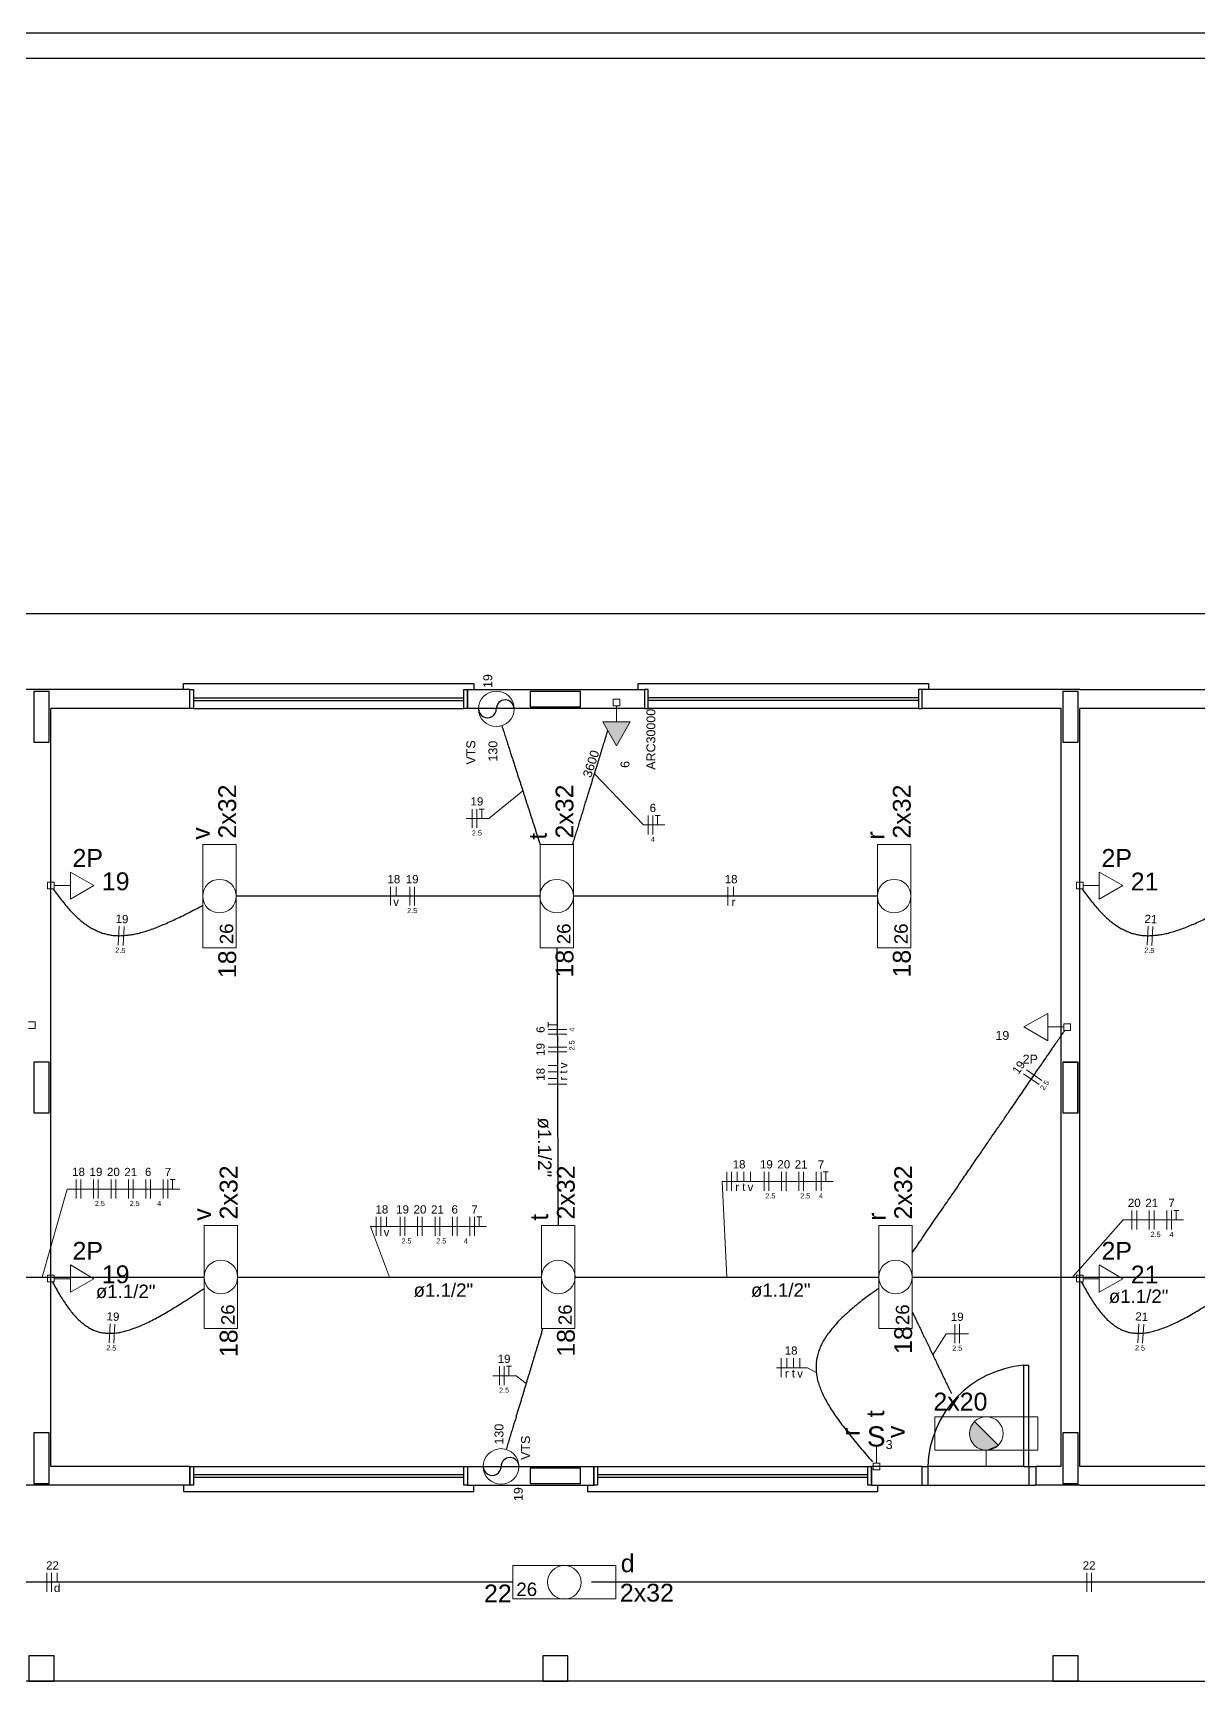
# Model space of a CAD drawing. Extents: x 175 to 700, y 53 to 250.
# Drawn here: x 500.77 to 510, y 209.26 to 222.31 of the extents above; entities that cross this region are included whole.
import ezdxf

# ---------------------------------------------------------------- set-up
doc = ezdxf.new("R2010")
doc.units = 0
doc.header["$LTSCALE"] = 2
doc.layers.get('0').update_dxf_attribs({"linetype": 'CONTINUOUS'})
for name, color, linetype in [('A-MURO', 2, 'CONTINUOUS'), ('A-PAREDE', 5, 'CONTINUOUS'), ('A-PILAR', 6, 'CONTINUOUS'), ('A-PISOS-NIVEL', 1, 'CONTINUOUS'), ('A-PORTA', 3, 'CONTINUOUS'), ('A-SOLEIRA', 1, 'CONTINUOUS'), ('AR-ESQ', 2, 'CONTINUOUS')]:
    doc.layers.add(name, color=color, linetype=linetype)
for name, color, linetype, lineweight in [('EL-Condutos', 4, 'CONTINUOUS', 30), ('EL-Fios', 9, 'CONTINUOUS', 20), ('EL-Textos condutos', 7, 'CONTINUOUS', 20), ('EL-Textos fios', 7, 'CONTINUOUS', 20), ('EL-Textos pontos', 5, 'CONTINUOUS', 20), ('P-SIMBOL', 5, 'CONTINUOUS', 20)]:
    doc.layers.add(name, color=color, linetype=linetype, lineweight=lineweight)
doc.styles.add('Arial', font='arial.ttf')

msp = doc.modelspace()

# ---------------------------------------------------------------- hatches: boundary and pattern name
at = {"layer": 'P-SIMBOL', "linetype": 'Continuous'}
for points in [[(505.287, 216.854), (505.395, 216.666), (505.503, 216.854)], [(508.231, 211.314), (508.221, 211.302), (508.217, 211.298), (508.213, 211.293), (508.207, 211.281), (508.204, 211.276), (508.203, 211.273), (508.202, 211.269), (508.2, 211.265), (508.198, 211.258), (508.197, 211.254), (508.195, 211.249), (508.194, 211.242), (508.193, 211.235), (508.193, 211.23), (508.192, 211.225), (508.192, 211.219), (508.193, 211.211), (508.193, 211.207), (508.194, 211.201), (508.194, 211.198), (508.195, 211.195), (508.196, 211.191), (508.196, 211.189), (508.198, 211.185), (508.199, 211.183), (508.2, 211.179), (508.201, 211.177), (508.2, 211.176), (508.201, 211.172), (508.203, 211.168), (508.203, 211.167), (508.204, 211.164), (508.206, 211.162), (508.206, 211.161), (508.208, 211.158), (508.21, 211.155), (508.212, 211.151), (508.214, 211.149), (508.215, 211.147), (508.217, 211.144), (508.218, 211.142), (508.22, 211.14), (508.222, 211.137), (508.224, 211.135), (508.227, 211.132), (508.23, 211.128), (508.232, 211.126), (508.234, 211.124), (508.238, 211.12), (508.241, 211.119), (508.244, 211.116), (508.247, 211.115), (508.248, 211.114), (508.252, 211.111), (508.254, 211.109), (508.259, 211.107), (508.261, 211.105), (508.264, 211.104), (508.266, 211.102), (508.268, 211.102), (508.27, 211.101), (508.271, 211.1), (508.277, 211.098), (508.28, 211.096), (508.282, 211.095), (508.284, 211.095), (508.285, 211.094), (508.288, 211.094), (508.289, 211.093), (508.291, 211.093), (508.293, 211.093), (508.297, 211.092), (508.3, 211.091), (508.303, 211.091), (508.306, 211.09), (508.324, 211.088)], [(508.418, 211.127), (508.231, 211.314), (508.324, 211.088)], [(508.418, 211.127), (508.413, 211.122), (508.409, 211.119), (508.403, 211.115), (508.397, 211.11), (508.394, 211.108), (508.392, 211.107), (508.39, 211.105), (508.387, 211.104), (508.378, 211.1), (508.375, 211.099), (508.367, 211.096), (508.362, 211.094), (508.357, 211.093), (508.348, 211.091), (508.345, 211.09), (508.341, 211.089), (508.324, 211.088)]]:
    msp.add_hatch(color=256, dxfattribs=at).paths.add_polyline_path(points)

# ---------------------------------------------------------------- linework, layer by layer
at = {"color": 8}
msp.add_lwpolyline([(508.929, 213.759), (509.049, 213.759), (509.049, 214.159), (508.929, 214.159), (508.929, 213.759)], close=True, dxfattribs=at)
msp.add_lwpolyline([(508.929, 213.759), (509.049, 213.759), (509.049, 214.159), (508.929, 214.159), (508.929, 213.759)], close=True, dxfattribs=at)
for centre, start, end in [((504.514, 216.958), 0.0192, 180), ((504.373, 216.958), 179.981, 0.0002), ((504.552, 210.959), 0.0193, 180), ((504.411, 210.959), 179.98, 0.0003)]:
    msp.add_arc(centre, 0.0706, start, end)
at = {"layer": 'A-MURO', "color": 251}
for p, q in [((442.416, 222.31), (522.416, 222.31)), ((442.616, 222.11), (522.182, 222.11))]:
    msp.add_line(p, q, dxfattribs=at)
at = {"layer": 'A-PAREDE', "color": 251}
for p, q in [((502.016, 216.96), (502.016, 217.11)), ((507.816, 216.96), (507.816, 217.11)), ((507.816, 216.96), (507.816, 217.11)), ((500.916, 210.96), (500.916, 216.96)), ((502.016, 216.96), (500.916, 216.96)), ((508.916, 210.96), (508.916, 216.96)), ((508.916, 210.96), (508.916, 216.96)), ((509.066, 210.96), (509.066, 216.96)), ((502.016, 210.96), (500.916, 210.96)), ((502.016, 210.96), (502.016, 210.81)), ((504.216, 210.96), (505.216, 210.96)), ((504.216, 210.96), (504.216, 210.81)), ((505.216, 210.96), (505.216, 210.81)), ((507.416, 210.81), (507.416, 210.96)), ((508.716, 210.96), (508.716, 210.81)), ((508.916, 210.96), (508.716, 210.96)), ((508.716, 210.96), (508.716, 210.81)), ((508.916, 210.96), (508.716, 210.96)), ((502.016, 210.81), (500.56, 210.81)), ((504.216, 210.81), (505.216, 210.81)), ((509.066, 210.81), (508.71, 210.81)), ((509.066, 210.81), (508.71, 210.81))]:
    msp.add_line(p, q, dxfattribs=at)
for points in [[(502.016, 217.11), (499.666, 217.11)], [(509.066, 217.11), (507.816, 217.11)], [(509.066, 217.11), (507.816, 217.11)], [(509.066, 217.11), (510.166, 217.11), (510.166, 216.96), (509.066, 216.96)], [(508.916, 210.96), (508.916, 210.96), (508.916, 216.96), (507.816, 216.96)], [(508.916, 210.96), (508.916, 210.96), (508.916, 216.96), (507.816, 216.96)], [(509.066, 210.81), (510.166, 210.81), (510.166, 210.96), (509.066, 210.96)]]:
    msp.add_lwpolyline(points, dxfattribs=at)
for points in [[(500.781, 216.695), (500.901, 216.695), (500.901, 217.095), (500.781, 217.095)], [(505.616, 217.11), (505.616, 216.96), (504.216, 216.96), (504.216, 217.11)], [(504.711, 217.095), (504.711, 216.975), (505.111, 216.975), (505.111, 217.095)], [(508.931, 216.695), (509.051, 216.695), (509.051, 217.095), (508.931, 217.095)], [(508.931, 216.695), (509.051, 216.695), (509.051, 217.095), (508.931, 217.095)], [(508.931, 213.76), (509.051, 213.76), (509.051, 214.16), (508.931, 214.16)], [(508.931, 213.76), (509.051, 213.76), (509.051, 214.16), (508.931, 214.16)], [(500.781, 210.825), (500.901, 210.825), (500.901, 211.225), (500.781, 211.225)], [(508.931, 210.825), (509.051, 210.825), (509.051, 211.225), (508.931, 211.225)], [(508.931, 210.825), (509.051, 210.825), (509.051, 211.225), (508.931, 211.225)], [(504.711, 210.945), (504.711, 210.825), (505.111, 210.825), (505.111, 210.945)], [(507.816, 210.96), (507.416, 210.96), (507.416, 210.81), (507.816, 210.81)], [(500.941, 209.46), (500.741, 209.46), (500.741, 209.26), (500.941, 209.26)], [(505.011, 209.46), (504.811, 209.46), (504.811, 209.26), (505.011, 209.26)], [(509.051, 209.46), (508.851, 209.46), (508.851, 209.26), (509.051, 209.26)], [(509.051, 209.46), (508.851, 209.46), (508.851, 209.26), (509.051, 209.26)]]:
    msp.add_lwpolyline(points, close=True, dxfattribs=at)
at = {"layer": 'A-PILAR', "color": 251}
msp.add_lwpolyline([(500.781, 213.76), (500.901, 213.76), (500.901, 214.16), (500.781, 214.16)], close=True, dxfattribs=at)
at = {"layer": 'A-PISOS-NIVEL', "color": 251}
for p, q in [((517.816, 217.71), (459.416, 217.71)), ((509.066, 209.26), (492.616, 209.26)), ((509.066, 209.26), (517.216, 209.26))]:
    msp.add_line(p, q, dxfattribs=at)
at = {"layer": 'A-PORTA', "color": 251}
msp.add_arc((508.69, 210.933), 0.83, 94.7788, 178.1499, dxfattribs=at)
at = {"layer": 'A-SOLEIRA', "color": 251}
for p, q in [((508.62, 210.96), (507.86, 210.96)), ((507.86, 210.81), (508.66, 210.81))]:
    msp.add_line(p, q, dxfattribs=at)
at = {"layer": 'AR-ESQ', "color": 251}
for p, q in [((502.046, 217.045), (504.186, 217.045)), ((502.046, 217.025), (504.186, 217.025)), ((507.786, 217.045), (505.646, 217.045)), ((507.786, 217.025), (505.646, 217.025)), ((502.046, 216.96), (504.186, 216.96)), ((507.786, 216.96), (505.646, 216.96)), ((508.62, 210.96), (508.62, 211.76)), ((508.62, 211.76), (508.66, 211.76)), ((508.66, 210.96), (508.66, 211.76)), ((502.046, 210.96), (504.186, 210.96)), ((502.046, 210.895), (504.186, 210.895)), ((505.246, 210.96), (507.386, 210.96)), ((505.246, 210.895), (507.386, 210.895)), ((507.81, 210.96), (507.86, 210.96)), ((507.86, 210.96), (507.86, 210.81)), ((508.62, 210.96), (508.66, 210.96)), ((508.66, 210.96), (508.66, 210.81)), ((508.66, 210.96), (508.71, 210.96)), ((502.046, 210.875), (504.186, 210.875)), ((505.246, 210.875), (507.386, 210.875)), ((507.81, 210.81), (507.86, 210.81)), ((508.66, 210.81), (508.71, 210.81))]:
    msp.add_line(p, q, dxfattribs=at)
for points in [[(501.966, 217.11), (501.966, 217.16), (504.266, 217.16), (504.266, 217.11)], [(505.566, 217.11), (505.566, 217.16), (507.866, 217.16), (507.866, 217.11)], [(501.966, 210.81), (501.966, 210.76), (504.266, 210.76), (504.266, 210.81)], [(505.166, 210.81), (505.166, 210.76), (507.466, 210.76), (507.466, 210.81)]]:
    msp.add_lwpolyline(points, dxfattribs=at)
for points in [[(502.016, 217.11), (502.046, 217.11), (502.046, 216.96), (502.016, 216.96)], [(504.186, 217.11), (504.216, 217.11), (504.216, 216.96), (504.186, 216.96)], [(505.646, 217.11), (505.616, 217.11), (505.616, 216.96), (505.646, 216.96)], [(507.816, 217.11), (507.786, 217.11), (507.786, 216.96), (507.816, 216.96)], [(507.816, 217.11), (507.786, 217.11), (507.786, 216.96), (507.816, 216.96)], [(502.016, 210.96), (502.046, 210.96), (502.046, 210.81), (502.016, 210.81)], [(504.186, 210.96), (504.216, 210.96), (504.216, 210.81), (504.186, 210.81)], [(505.216, 210.96), (505.246, 210.96), (505.246, 210.81), (505.216, 210.81)], [(507.386, 210.96), (507.416, 210.96), (507.416, 210.81), (507.386, 210.81)]]:
    msp.add_lwpolyline(points, close=True, dxfattribs=at)
at = {"layer": 'EL-Condutos', "linetype": 'Continuous'}
for points in [[(504.487, 216.824), (504.502, 216.779), (504.515, 216.736), (504.529, 216.694), (504.541, 216.655), (504.554, 216.617), (504.565, 216.581), (504.576, 216.547), (504.587, 216.513), (504.598, 216.481), (504.608, 216.45), (504.617, 216.42), (504.627, 216.391), (504.636, 216.363), (504.645, 216.335), (504.654, 216.308), (504.662, 216.281), (504.671, 216.255), (504.679, 216.228), (504.688, 216.202), (504.696, 216.176), (504.705, 216.149), (504.713, 216.122), (504.722, 216.095), (504.731, 216.067), (504.74, 216.039), (504.75, 216.009), (504.76, 215.979), (504.77, 215.948), (504.78, 215.916), (504.791, 215.882)], [(505.048, 215.882), (505.062, 215.929), (505.076, 215.974), (505.09, 216.017), (505.103, 216.06), (505.115, 216.101), (505.128, 216.141), (505.14, 216.18), (505.151, 216.218), (505.163, 216.255), (505.174, 216.29), (505.184, 216.324), (505.194, 216.357), (505.204, 216.39), (505.214, 216.421), (505.223, 216.451), (505.232, 216.479), (505.241, 216.507), (505.249, 216.534), (505.257, 216.56), (505.265, 216.585), (505.272, 216.609), (505.279, 216.632), (505.286, 216.654), (505.292, 216.676), (505.299, 216.696), (505.305, 216.716), (505.311, 216.734), (505.316, 216.752), (505.321, 216.77), (505.326, 216.786)], [(500.934, 215.532), (500.968, 215.485), (501.001, 215.442), (501.034, 215.402), (501.066, 215.365), (501.098, 215.332), (501.13, 215.301), (501.162, 215.274), (501.194, 215.25), (501.225, 215.229), (501.258, 215.211), (501.29, 215.196), (501.323, 215.183), (501.357, 215.174), (501.391, 215.167), (501.426, 215.163), (501.462, 215.162), (501.499, 215.164), (501.537, 215.168), (501.576, 215.174), (501.617, 215.183), (501.659, 215.195), (501.702, 215.209), (501.747, 215.225), (501.794, 215.244), (501.843, 215.265), (501.893, 215.288), (501.946, 215.313), (502.001, 215.341), (502.058, 215.37), (502.118, 215.402)], [(504.789, 215.475), (504.676, 215.475), (504.57, 215.475), (504.471, 215.475), (504.377, 215.475), (504.288, 215.475), (504.204, 215.475), (504.125, 215.475), (504.049, 215.475), (503.977, 215.475), (503.907, 215.475), (503.84, 215.475), (503.775, 215.475), (503.712, 215.475), (503.649, 215.475), (503.587, 215.475), (503.524, 215.475), (503.462, 215.475), (503.398, 215.475), (503.333, 215.475), (503.266, 215.475), (503.196, 215.475), (503.124, 215.475), (503.048, 215.475), (502.969, 215.475), (502.885, 215.475), (502.796, 215.475), (502.702, 215.475), (502.603, 215.475), (502.497, 215.475), (502.384, 215.475)], [(507.46, 215.475), (507.348, 215.475), (507.242, 215.475), (507.142, 215.475), (507.048, 215.475), (506.96, 215.475), (506.876, 215.475), (506.796, 215.475), (506.721, 215.475), (506.648, 215.475), (506.579, 215.475), (506.512, 215.475), (506.447, 215.475), (506.383, 215.475), (506.32, 215.475), (506.258, 215.475), (506.196, 215.475), (506.133, 215.475), (506.069, 215.475), (506.004, 215.475), (505.937, 215.475), (505.868, 215.475), (505.795, 215.475), (505.72, 215.475), (505.64, 215.475), (505.556, 215.475), (505.468, 215.475), (505.374, 215.475), (505.274, 215.475), (505.168, 215.475), (505.056, 215.475)], [(509.083, 215.532), (509.117, 215.485), (509.15, 215.442), (509.183, 215.402), (509.215, 215.365), (509.247, 215.332), (509.279, 215.301), (509.311, 215.274), (509.343, 215.25), (509.374, 215.229), (509.407, 215.211), (509.439, 215.196), (509.472, 215.183), (509.506, 215.174), (509.54, 215.167), (509.575, 215.163), (509.611, 215.162), (509.648, 215.164), (509.686, 215.168), (509.725, 215.174), (509.766, 215.183), (509.808, 215.195), (509.851, 215.209), (509.896, 215.225), (509.943, 215.244), (509.992, 215.265), (510.042, 215.288), (510.095, 215.313), (510.15, 215.341), (510.207, 215.37), (510.267, 215.402)], [(504.924, 215.069), (504.924, 214.972), (504.925, 214.88), (504.925, 214.792), (504.925, 214.709), (504.925, 214.63), (504.926, 214.553), (504.926, 214.48), (504.926, 214.41), (504.927, 214.342), (504.927, 214.277), (504.927, 214.213), (504.927, 214.15), (504.928, 214.088), (504.928, 214.028), (504.928, 213.967), (504.928, 213.906), (504.928, 213.846), (504.929, 213.784), (504.929, 213.721), (504.929, 213.657), (504.929, 213.592), (504.93, 213.524), (504.93, 213.454), (504.93, 213.381), (504.93, 213.304), (504.931, 213.225), (504.931, 213.141), (504.931, 213.054), (504.932, 212.962), (504.932, 212.865)], [(507.736, 212.65), (507.827, 212.782), (507.912, 212.907), (507.994, 213.025), (508.071, 213.137), (508.144, 213.244), (508.212, 213.344), (508.277, 213.438), (508.338, 213.527), (508.395, 213.61), (508.449, 213.688), (508.499, 213.762), (508.546, 213.83), (508.589, 213.893), (508.63, 213.952), (508.667, 214.007), (508.702, 214.057), (508.733, 214.103), (508.763, 214.145), (508.789, 214.184), (508.813, 214.219), (508.835, 214.251), (508.854, 214.279), (508.872, 214.305), (508.887, 214.327), (508.901, 214.347), (508.913, 214.365), (508.923, 214.38), (508.932, 214.392), (508.94, 214.403), (508.946, 214.412)], [(499.564, 212.459), (499.684, 212.459), (499.797, 212.459), (499.903, 212.459), (500.003, 212.459), (500.098, 212.459), (500.187, 212.459), (500.272, 212.459), (500.353, 212.459), (500.43, 212.459), (500.504, 212.459), (500.576, 212.459), (500.646, 212.459), (500.714, 212.459), (500.781, 212.459), (500.847, 212.459), (500.914, 212.459), (500.981, 212.459), (501.049, 212.459), (501.118, 212.459), (501.19, 212.459), (501.264, 212.459), (501.342, 212.459), (501.422, 212.459), (501.507, 212.459), (501.597, 212.459), (501.691, 212.459), (501.791, 212.459), (501.898, 212.459), (502.01, 212.459), (502.13, 212.459)], [(502.396, 212.459), (502.508, 212.459), (502.614, 212.459), (502.714, 212.459), (502.808, 212.459), (502.896, 212.459), (502.98, 212.459), (503.06, 212.459), (503.135, 212.459), (503.208, 212.459), (503.277, 212.459), (503.344, 212.459), (503.409, 212.459), (503.473, 212.459), (503.536, 212.459), (503.598, 212.459), (503.66, 212.459), (503.723, 212.459), (503.787, 212.459), (503.852, 212.459), (503.919, 212.459), (503.988, 212.459), (504.061, 212.459), (504.136, 212.459), (504.216, 212.459), (504.3, 212.459), (504.388, 212.459), (504.482, 212.459), (504.582, 212.459), (504.688, 212.459), (504.8, 212.459)], [(505.067, 212.459), (505.18, 212.459), (505.286, 212.459), (505.385, 212.459), (505.479, 212.459), (505.568, 212.459), (505.652, 212.459), (505.731, 212.459), (505.807, 212.459), (505.879, 212.459), (505.948, 212.459), (506.016, 212.459), (506.081, 212.459), (506.144, 212.459), (506.207, 212.459), (506.269, 212.459), (506.332, 212.459), (506.394, 212.459), (506.458, 212.459), (506.523, 212.459), (506.59, 212.459), (506.66, 212.459), (506.732, 212.459), (506.808, 212.459), (506.887, 212.459), (506.971, 212.459), (507.06, 212.459), (507.154, 212.459), (507.253, 212.459), (507.359, 212.459), (507.472, 212.459)], [(507.736, 212.459), (507.856, 212.459), (507.968, 212.459), (508.073, 212.459), (508.173, 212.459), (508.266, 212.459), (508.355, 212.459), (508.439, 212.459), (508.519, 212.459), (508.595, 212.459), (508.668, 212.459), (508.739, 212.459), (508.807, 212.459), (508.874, 212.459), (508.94, 212.459), (509.006, 212.459), (509.071, 212.459), (509.137, 212.459), (509.205, 212.459), (509.273, 212.459), (509.344, 212.459), (509.417, 212.459), (509.493, 212.459), (509.573, 212.459), (509.657, 212.459), (509.746, 212.459), (509.839, 212.459), (509.939, 212.459), (510.044, 212.459), (510.156, 212.459), (510.275, 212.459)], [(500.929, 212.419), (500.958, 212.367), (500.986, 212.317), (501.014, 212.272), (501.042, 212.231), (501.07, 212.193), (501.098, 212.159), (501.127, 212.128), (501.156, 212.102), (501.185, 212.079), (501.215, 212.059), (501.245, 212.043), (501.277, 212.03), (501.309, 212.021), (501.343, 212.016), (501.378, 212.014), (501.414, 212.015), (501.451, 212.019), (501.49, 212.027), (501.531, 212.038), (501.574, 212.053), (501.619, 212.07), (501.666, 212.091), (501.715, 212.115), (501.766, 212.142), (501.82, 212.172), (501.876, 212.206), (501.935, 212.242), (501.997, 212.281), (502.062, 212.324), (502.13, 212.369)], [(507.472, 212.369), (507.403, 212.32), (507.339, 212.272), (507.281, 212.225), (507.228, 212.179), (507.181, 212.135), (507.138, 212.092), (507.101, 212.049), (507.069, 212.008), (507.042, 211.967), (507.019, 211.926), (507.002, 211.886), (506.989, 211.846), (506.98, 211.805), (506.976, 211.765), (506.976, 211.725), (506.98, 211.684), (506.988, 211.643), (507.001, 211.601), (507.017, 211.558), (507.037, 211.514), (507.061, 211.469), (507.088, 211.423), (507.119, 211.376), (507.153, 211.327), (507.19, 211.277), (507.231, 211.224), (507.275, 211.17), (507.321, 211.114), (507.371, 211.056), (507.423, 210.995)], [(509.078, 212.419), (509.107, 212.367), (509.135, 212.317), (509.163, 212.272), (509.191, 212.231), (509.219, 212.193), (509.247, 212.159), (509.275, 212.128), (509.304, 212.102), (509.333, 212.079), (509.363, 212.059), (509.393, 212.043), (509.424, 212.03), (509.456, 212.021), (509.49, 212.016), (509.524, 212.014), (509.56, 212.015), (509.598, 212.019), (509.637, 212.027), (509.677, 212.038), (509.72, 212.053), (509.765, 212.07), (509.811, 212.091), (509.86, 212.115), (509.911, 212.142), (509.965, 212.172), (510.021, 212.206), (510.08, 212.242), (510.142, 212.281), (510.206, 212.324), (510.274, 212.369)], [(507.738, 212.182), (507.751, 212.154), (507.765, 212.126), (507.777, 212.1), (507.79, 212.074), (507.802, 212.049), (507.814, 212.024), (507.825, 212), (507.836, 211.977), (507.847, 211.955), (507.857, 211.933), (507.868, 211.911), (507.878, 211.89), (507.888, 211.869), (507.898, 211.849), (507.907, 211.829), (507.917, 211.809), (507.926, 211.79), (507.935, 211.77), (507.944, 211.751), (507.954, 211.732), (507.963, 211.713), (507.972, 211.694), (507.981, 211.675), (507.99, 211.656), (507.999, 211.637), (508.009, 211.617), (508.018, 211.597), (508.028, 211.578), (508.037, 211.557), (508.047, 211.537)], [(504.81, 212.05), (504.8, 212.016), (504.79, 211.984), (504.781, 211.952), (504.772, 211.921), (504.763, 211.892), (504.754, 211.863), (504.745, 211.834), (504.737, 211.807), (504.729, 211.78), (504.721, 211.753), (504.713, 211.726), (504.705, 211.699), (504.696, 211.673), (504.688, 211.646), (504.68, 211.618), (504.672, 211.591), (504.663, 211.563), (504.655, 211.534), (504.646, 211.505), (504.637, 211.474), (504.627, 211.443), (504.617, 211.41), (504.607, 211.377), (504.597, 211.341), (504.586, 211.305), (504.574, 211.267), (504.562, 211.227), (504.549, 211.185), (504.536, 211.141), (504.522, 211.095)], [(504.571, 210.042), (504.224, 210.042), (503.897, 210.042), (503.59, 210.042), (503.301, 210.042), (503.027, 210.042), (502.769, 210.042), (502.524, 210.042), (502.29, 210.042), (502.068, 210.042), (501.853, 210.042), (501.647, 210.042), (501.446, 210.042), (501.249, 210.042), (501.056, 210.042), (500.864, 210.042), (500.672, 210.042), (500.479, 210.042), (500.282, 210.042), (500.081, 210.042), (499.875, 210.042), (499.661, 210.042), (499.438, 210.042), (499.204, 210.042), (498.959, 210.042), (498.701, 210.042), (498.427, 210.042), (498.138, 210.042), (497.831, 210.042), (497.504, 210.042), (497.157, 210.042)], [(513.082, 210.042), (512.703, 210.042), (512.348, 210.042), (512.015, 210.042), (511.702, 210.042), (511.408, 210.042), (511.131, 210.042), (510.869, 210.042), (510.62, 210.042), (510.384, 210.042), (510.157, 210.042), (509.94, 210.042), (509.729, 210.042), (509.523, 210.042), (509.321, 210.042), (509.121, 210.042), (508.92, 210.042), (508.719, 210.042), (508.514, 210.042), (508.304, 210.042), (508.088, 210.042), (507.864, 210.042), (507.629, 210.042), (507.383, 210.042), (507.124, 210.042), (506.85, 210.042), (506.56, 210.042), (506.251, 210.042), (505.922, 210.042), (505.572, 210.042), (505.198, 210.042)]]:
    msp.add_spline(points, degree=3, dxfattribs=at)
at = {"layer": 'EL-Fios'}
for p, q in [((504.253, 216.015), (504.253, 216.165)), ((504.29, 216.015), (504.29, 216.165)), ((504.308, 216.165), (504.348, 216.165)), ((504.328, 216.09), (504.328, 216.165)), ((505.646, 215.964), (505.646, 216.114)), ((505.683, 215.964), (505.683, 216.114)), ((505.701, 216.114), (505.741, 216.114)), ((505.721, 216.039), (505.721, 216.114)), ((503.605, 215.4), (503.605, 215.55)), ((503.65, 215.475), (503.65, 215.55)), ((503.758, 215.4), (503.758, 215.55)), ((503.795, 215.4), (503.795, 215.55)), ((506.277, 215.4), (506.277, 215.55)), ((506.322, 215.475), (506.322, 215.55)), ((501.449, 215.087), (501.457, 215.236)), ((501.487, 215.085), (501.495, 215.234)), ((509.598, 215.087), (509.606, 215.236)), ((509.636, 215.085), (509.644, 215.234)), ((504.853, 214.436), (504.853, 214.476)), ((504.928, 214.456), (504.853, 214.456)), ((505.003, 214.418), (504.853, 214.418)), ((505.003, 214.381), (504.853, 214.381)), ((505.003, 214.28), (504.853, 214.28)), ((505.003, 214.243), (504.853, 214.243)), ((504.928, 214.135), (504.853, 214.135)), ((504.928, 214.083), (504.853, 214.083)), ((504.928, 214.03), (504.853, 214.03)), ((508.743, 213.984), (508.619, 214.069)), ((508.764, 214.015), (508.641, 214.1)), ((505.003, 213.986), (504.853, 213.986)), ((506.269, 213.141), (506.269, 213.291)), ((506.306, 213.141), (506.306, 213.291)), ((506.351, 213.216), (506.351, 213.291)), ((506.404, 213.216), (506.404, 213.291)), ((506.456, 213.216), (506.456, 213.291)), ((506.564, 213.141), (506.564, 213.291)), ((506.601, 213.141), (506.601, 213.291)), ((506.701, 213.141), (506.701, 213.291)), ((506.739, 213.141), (506.739, 213.291)), ((506.839, 213.141), (506.839, 213.291)), ((506.877, 213.141), (506.877, 213.291)), ((506.977, 213.141), (506.977, 213.291)), ((507.015, 213.141), (507.015, 213.291)), ((507.032, 213.291), (507.072, 213.291)), ((507.052, 213.216), (507.052, 213.291)), ((501.116, 213.081), (501.116, 213.231)), ((501.153, 213.081), (501.153, 213.231)), ((501.254, 213.081), (501.254, 213.231)), ((501.291, 213.081), (501.291, 213.231)), ((501.392, 213.081), (501.392, 213.231)), ((501.429, 213.081), (501.429, 213.231)), ((501.53, 213.081), (501.53, 213.231)), ((501.567, 213.081), (501.567, 213.231)), ((501.667, 213.081), (501.667, 213.231)), ((501.705, 213.081), (501.705, 213.231)), ((501.805, 213.081), (501.805, 213.231)), ((501.843, 213.081), (501.843, 213.231)), ((501.86, 213.231), (501.9, 213.231)), ((501.88, 213.156), (501.88, 213.231)), ((509.477, 212.836), (509.477, 212.986)), ((509.515, 212.836), (509.515, 212.986)), ((509.615, 212.836), (509.615, 212.986)), ((509.653, 212.836), (509.653, 212.986)), ((509.753, 212.836), (509.753, 212.986)), ((509.79, 212.836), (509.79, 212.986)), ((509.808, 212.986), (509.848, 212.986)), ((509.828, 212.911), (509.828, 212.986)), ((503.492, 212.785), (503.492, 212.935)), ((503.529, 212.785), (503.529, 212.935)), ((503.574, 212.86), (503.574, 212.935)), ((503.682, 212.785), (503.682, 212.935)), ((503.719, 212.785), (503.719, 212.935)), ((503.82, 212.785), (503.82, 212.935)), ((503.857, 212.785), (503.857, 212.935)), ((503.958, 212.785), (503.958, 212.935)), ((503.995, 212.785), (503.995, 212.935)), ((504.096, 212.785), (504.096, 212.935)), ((504.133, 212.785), (504.133, 212.935)), ((504.233, 212.785), (504.233, 212.935)), ((504.271, 212.785), (504.271, 212.935)), ((504.288, 212.935), (504.328, 212.935)), ((504.308, 212.86), (504.308, 212.935)), ((501.378, 211.938), (501.386, 212.088)), ((501.415, 211.936), (501.423, 212.086)), ((508.075, 211.935), (508.075, 212.085)), ((508.113, 211.935), (508.113, 212.085)), ((509.525, 211.938), (509.533, 212.088)), ((509.562, 211.936), (509.571, 212.086)), ((506.699, 211.666), (506.699, 211.816)), ((506.744, 211.741), (506.744, 211.816)), ((506.796, 211.741), (506.796, 211.816)), ((506.848, 211.741), (506.848, 211.816)), ((504.468, 211.602), (504.468, 211.752)), ((504.505, 211.602), (504.505, 211.752)), ((504.523, 211.752), (504.563, 211.752)), ((504.543, 211.677), (504.543, 211.752)), ((500.883, 209.967), (500.883, 210.117)), ((500.92, 209.967), (500.92, 210.117)), ((500.965, 210.042), (500.965, 210.117)), ((509.119, 209.967), (509.119, 210.117)), ((509.156, 209.967), (509.156, 210.117))]:
    msp.add_line(p, q, dxfattribs=at)
at = {"layer": 'EL-Textos fios'}
for p, q in [((505.221, 216.444), (505.608, 216.039)), ((504.653, 216.31), (504.385, 216.09)), ((504.385, 216.09), (504.204, 216.09)), ((505.608, 216.039), (505.778, 216.039)), ((500.847, 212.459), (501.046, 213.156)), ((501.046, 213.156), (501.938, 213.156)), ((506.269, 212.459), (506.231, 213.216)), ((506.231, 213.216), (507.11, 213.216)), ((503.598, 212.459), (503.448, 212.86)), ((503.448, 212.86), (504.366, 212.86)), ((509.006, 212.459), (509.407, 212.911)), ((509.407, 212.911), (509.885, 212.911)), ((507.901, 211.843), (508.005, 212.01)), ((508.005, 212.01), (508.183, 212.01)), ((504.6, 211.677), (504.416, 211.677)), ((504.679, 211.615), (504.6, 211.677)), ((506.909, 211.741), (506.662, 211.741)), ((506.977, 211.704), (506.909, 211.741))]:
    msp.add_line(p, q, dxfattribs=at)
at = {"layer": 'P-SIMBOL'}
for p, q in [((505.369, 217.035), (505.422, 217.035)), ((505.369, 216.982), (505.369, 217.035)), ((505.422, 217.035), (505.422, 216.982)), ((505.422, 216.982), (505.369, 216.982)), ((505.395, 216.854), (505.395, 216.982)), ((505.287, 216.854), (505.503, 216.854)), ((505.395, 216.666), (505.287, 216.854)), ((505.503, 216.854), (505.395, 216.666)), ((502.118, 215.067), (502.118, 215.883)), ((502.118, 215.883), (502.383, 215.883)), ((502.383, 215.067), (502.383, 215.883)), ((504.79, 215.067), (504.79, 215.883)), ((504.79, 215.883), (505.055, 215.883)), ((505.055, 215.067), (505.055, 215.883)), ((507.461, 215.067), (507.461, 215.883)), ((507.461, 215.883), (507.726, 215.883)), ((507.726, 215.067), (507.726, 215.883)), ((501.07, 215.666), (501.257, 215.558)), ((501.07, 215.45), (501.07, 215.666)), ((509.219, 215.666), (509.406, 215.558)), ((509.219, 215.45), (509.219, 215.666)), ((500.889, 215.532), (500.889, 215.585)), ((500.889, 215.585), (500.942, 215.585)), ((500.942, 215.532), (500.889, 215.532)), ((500.942, 215.585), (500.942, 215.532)), ((501.07, 215.558), (500.942, 215.558)), ((501.257, 215.558), (501.07, 215.45)), ((509.038, 215.532), (509.038, 215.585)), ((509.038, 215.585), (509.091, 215.585)), ((509.091, 215.532), (509.038, 215.532)), ((509.091, 215.585), (509.091, 215.532)), ((509.219, 215.558), (509.091, 215.558)), ((509.406, 215.558), (509.219, 215.45)), ((502.118, 215.067), (502.383, 215.067)), ((504.79, 215.067), (505.055, 215.067)), ((507.461, 215.067), (507.726, 215.067)), ((508.622, 214.439), (508.81, 214.547)), ((508.81, 214.547), (508.81, 214.33)), ((500.739, 214.481), (500.792, 214.481)), ((500.792, 214.428), (500.739, 214.428)), ((500.792, 214.481), (500.792, 214.428)), ((508.81, 214.33), (508.622, 214.439)), ((508.81, 214.439), (508.938, 214.439)), ((508.938, 214.412), (508.938, 214.465)), ((508.938, 214.465), (508.991, 214.465)), ((508.991, 214.412), (508.938, 214.412)), ((508.991, 214.465), (508.991, 214.412)), ((502.13, 212.051), (502.13, 212.867)), ((502.13, 212.867), (502.395, 212.867)), ((502.395, 212.051), (502.395, 212.867)), ((504.801, 212.051), (504.801, 212.867)), ((504.801, 212.867), (505.066, 212.867)), ((505.066, 212.051), (505.066, 212.867)), ((507.473, 212.051), (507.473, 212.867)), ((507.473, 212.867), (507.738, 212.867)), ((507.738, 212.051), (507.738, 212.867)), ((500.889, 212.42), (500.889, 212.473)), ((500.889, 212.473), (500.942, 212.473)), ((500.942, 212.473), (500.942, 212.42)), ((501.07, 212.555), (501.257, 212.446)), ((501.07, 212.338), (501.07, 212.555)), ((509.038, 212.42), (509.038, 212.473)), ((509.038, 212.473), (509.091, 212.473)), ((509.091, 212.473), (509.091, 212.42)), ((509.219, 212.555), (509.406, 212.446)), ((509.219, 212.338), (509.219, 212.555)), ((500.942, 212.42), (500.889, 212.42)), ((501.07, 212.446), (500.942, 212.446)), ((501.257, 212.446), (501.07, 212.338)), ((509.091, 212.42), (509.038, 212.42)), ((509.219, 212.446), (509.091, 212.446)), ((509.406, 212.446), (509.219, 212.338)), ((502.13, 212.051), (502.395, 212.051)), ((504.801, 212.051), (505.066, 212.051)), ((507.473, 212.051), (507.738, 212.051)), ((507.916, 211.088), (507.916, 211.353)), ((508.732, 211.353), (507.916, 211.353)), ((508.418, 211.127), (508.231, 211.314)), ((508.732, 211.088), (508.732, 211.353)), ((507.454, 211.114), (507.454, 210.986)), ((508.732, 211.088), (507.916, 211.088)), ((508.324, 210.959), (508.324, 211.088)), ((507.428, 210.986), (507.481, 210.986)), ((507.428, 210.933), (507.428, 210.986)), ((507.481, 210.933), (507.428, 210.933)), ((507.481, 210.986), (507.481, 210.933)), ((504.574, 210.175), (505.39, 210.175)), ((504.574, 210.175), (504.574, 209.91)), ((505.39, 210.175), (505.39, 209.91)), ((504.574, 209.91), (505.39, 209.91))]:
    msp.add_line(p, q, dxfattribs=at)
for centre, radius in [((504.444, 216.958), 0.141), ((502.251, 215.475), 0.133), ((504.922, 215.475), 0.133), ((507.594, 215.475), 0.133), ((502.262, 212.459), 0.133), ((504.934, 212.459), 0.133), ((507.605, 212.459), 0.133), ((508.324, 211.22), 0.133), ((504.481, 210.959), 0.141), ((504.982, 210.042), 0.133)]:
    msp.add_circle(centre, radius, dxfattribs=at)

# ---------------------------------------------------------------- texts
at = {"layer": 'EL-Textos condutos', "char_height": 0.1059, "width": 0.88956, "attachment_point": 8, "line_spacing_factor": 0.798, "style": 'Arial'}
for insert, rotation in [((504.771, 213.486), 270.2175), ((509.53, 212.251), 0.0008)]:
    msp.add_mtext('ø1.1/2"', dxfattribs=dict(at, insert=insert, rotation=rotation))
for insert in [(501.508, 212.29), (504.024, 212.3), (506.696, 212.3)]:
    msp.add_mtext('ø1.1/2"', dxfattribs=dict(at, insert=insert))
at = {"layer": 'EL-Textos fios', "attachment_point": 8, "line_spacing_factor": 0.798, "style": 'Arial'}
for s, insert, char_height, width in [('19', (504.29, 216.192), 0.0653, 0.15673), ('6', (505.683, 216.14), 0.0653, 0.07837), ('2.5', (504.29, 215.955), 0.0406, 0.14614), ('4', (505.683, 215.904), 0.0406, 0.04871), ('18', (503.632, 215.576), 0.0653, 0.15673), ('19', (503.777, 215.576), 0.0653, 0.15673), ('18', (506.303, 215.576), 0.0653, 0.15673), ('v', (503.65, 215.397), 0.0653, 0.07837), ('2.5', (503.777, 215.34), 0.0406, 0.14614), ('r', (506.322, 215.397), 0.0653, 0.07837), ('18', (506.366, 213.318), 0.0653, 0.15673), ('19', (506.582, 213.318), 0.0653, 0.15673), ('20', (506.72, 213.318), 0.0653, 0.15673), ('21', (506.858, 213.318), 0.0653, 0.15673), ('7', (507.015, 213.318), 0.0653, 0.07837), ('18', (501.135, 213.258), 0.0653, 0.15673), ('19', (501.273, 213.258), 0.0653, 0.15673), ('20', (501.411, 213.258), 0.0653, 0.15673), ('21', (501.548, 213.258), 0.0653, 0.15673), ('6', (501.686, 213.258), 0.0653, 0.07837), ('7', (501.843, 213.258), 0.0653, 0.07837), ('r', (506.351, 213.139), 0.0653, 0.07837), ('t', (506.404, 213.139), 0.0653, 0.07837), ('v', (506.456, 213.139), 0.0653, 0.07837), ('2.5', (506.614, 213.081), 0.0406, 0.14614), ('2.5', (506.89, 213.081), 0.0406, 0.14614), ('4', (507.015, 213.081), 0.0406, 0.04871), ('2.5', (501.304, 213.021), 0.0406, 0.14614), ('2.5', (501.58, 213.021), 0.0406, 0.14614), ('4', (501.774, 213.021), 0.0406, 0.04871), ('18', (503.537, 212.961), 0.0653, 0.15673), ('19', (503.701, 212.961), 0.0653, 0.15673), ('20', (503.839, 212.961), 0.0653, 0.15673), ('21', (503.977, 212.961), 0.0653, 0.15673), ('6', (504.114, 212.961), 0.0653, 0.07837), ('7', (504.271, 212.961), 0.0653, 0.07837), ('20', (509.496, 213.013), 0.0653, 0.15673), ('21', (509.634, 213.013), 0.0653, 0.15673), ('7', (509.791, 213.013), 0.0653, 0.07837), ('v', (503.574, 212.782), 0.0653, 0.07837), ('2.5', (503.732, 212.724), 0.0406, 0.14614), ('2.5', (504.008, 212.724), 0.0406, 0.14614), ('4', (504.202, 212.724), 0.0406, 0.04871), ('2.5', (509.665, 212.776), 0.0406, 0.14614), ('4', (509.791, 212.776), 0.0406, 0.04871), ('19', (508.094, 212.111), 0.0653, 0.15673), ('19', (504.505, 211.778), 0.0653, 0.15673), ('18', (506.778, 211.843), 0.0653, 0.15673), ('2.5', (508.094, 211.875), 0.0406, 0.14614), ('r', (506.744, 211.663), 0.0653, 0.07837), ('t', (506.796, 211.663), 0.0653, 0.07837), ('v', (506.849, 211.663), 0.0653, 0.07837), ('2.5', (504.505, 211.542), 0.0406, 0.14614), ('22', (500.928, 210.143), 0.0653, 0.15673), ('22', (509.138, 210.143), 0.0653, 0.15673), ('d', (500.965, 209.964), 0.0653, 0.07837)]:
    msp.add_mtext(s, dxfattribs=dict(at, insert=insert, char_height=char_height, width=width))
for s, insert, char_height, width, rotation in [('19', (501.477, 215.261), 0.0653, 0.15673, 356.9183), ('21', (509.626, 215.261), 0.0653, 0.15673, 356.9183), ('2.5', (501.465, 215.025), 0.0406, 0.14614, 356.9183), ('2.5', (509.614, 215.025), 0.0406, 0.14614, 356.9183), ('6', (504.827, 214.418), 0.0653, 0.07837, 90.0002), ('4', (505.063, 214.418), 0.0406, 0.04871, 90.0002), ('19', (504.827, 214.261), 0.0653, 0.15673, 90.0002), ('2.5', (505.063, 214.293), 0.0406, 0.14614, 90.0002), ('v', (505.007, 214.135), 0.0653, 0.07837, 90.0002), ('19', (508.608, 214.1), 0.0653, 0.15673, 55.5311), ('18', (504.827, 214.064), 0.0653, 0.15673, 90.0002), ('t', (505.007, 214.083), 0.0653, 0.07837, 90.0002), ('r', (505.007, 214.03), 0.0653, 0.07837, 90.0002), ('2.5', (508.803, 213.966), 0.0406, 0.14614, 55.5311), ('19', (501.406, 212.113), 0.0653, 0.15673, 356.9298), ('21', (509.553, 212.113), 0.0653, 0.15673, 356.9126), ('2.5', (501.393, 211.877), 0.0406, 0.14614, 356.9298), ('2.5', (509.54, 211.877), 0.0406, 0.14614, 356.9126)]:
    msp.add_mtext(s, dxfattribs=dict(at, insert=insert, char_height=char_height, width=width, rotation=rotation))
at = {"layer": 'EL-Textos pontos', "line_spacing_factor": 0.798, "style": 'Arial'}
for s, insert, char_height, width, attachment_point, rotation in [('19', (504.412, 217.178), 0.0706, 0.16944, 8, 90.0002), ('ARC30000', (505.704, 216.717), 0.0706, 0.67776, 8, 90.0002), ('VTS', (504.278, 216.613), 0.0706, 0.25416, 8, 90.0002), ('130', (504.453, 216.623), 0.0706, 0.25416, 8, 90.0002), ('3600', (505.228, 216.512), 0.0706, 0.33888, 8, 72.0107), ('6', (505.499, 216.518), 0.0706, 0.08472, 8, 90.0002), ('2x32', (502.385, 215.931), 0.1412, 0.67776, 7, 90.0002), ('2x32', (505.056, 215.931), 0.1412, 0.67776, 7, 90.0002), ('2x32', (507.727, 215.931), 0.1412, 0.67776, 7, 90.0002), ('v', (502.173, 215.922), 0.141, 0.16944, 7, 90.0002), ('r', (507.516, 215.922), 0.141, 0.16944, 7, 90.0002), ('t', (504.844, 215.922), 0.141, 0.16944, 7, 90.0002), ('18', (502.385, 214.826), 0.1412, 0.33888, 7, 90.0002), ('18', (505.056, 214.831), 0.1412, 0.33888, 7, 90.0002), ('18', (507.727, 214.831), 0.1412, 0.33888, 7, 90.0002), ('2x32', (502.396, 212.915), 0.1412, 0.67776, 7, 90.0002), ('2x32', (505.067, 212.915), 0.1412, 0.67776, 7, 90.0002), ('2x32', (507.738, 212.915), 0.1412, 0.67776, 7, 90.0002), ('v', (502.184, 212.905), 0.141, 0.16944, 7, 90.0002), ('t', (504.855, 212.905), 0.141, 0.16944, 7, 90.0002), ('r', (507.527, 212.905), 0.141, 0.16944, 7, 90.0002), ('18', (502.396, 211.825), 0.1412, 0.33888, 7, 90.0002), ('18', (505.067, 211.828), 0.1412, 0.33888, 7, 90.0002), ('18', (507.738, 211.85), 0.1412, 0.33888, 7, 90.0002), ('130', (504.501, 211.215), 0.0706, 0.25416, 8, 90.0002), ('t', (507.517, 211.376), 0.141, 0.16944, 8, 90.0002), ('v', (507.678, 211.233), 0.141, 0.16944, 8, 90.0002), ('VTS', (504.711, 211.107), 0.0706, 0.25416, 8, 90.0002), ('r', (507.32, 211.233), 0.141, 0.16944, 8, 90.0002), ('19', (504.654, 210.74), 0.0706, 0.16944, 8, 90.0002)]:
    msp.add_mtext(s, dxfattribs=dict(at, insert=insert, char_height=char_height, width=width, attachment_point=attachment_point, rotation=rotation))
for s, insert, char_height, width, attachment_point in [('2P', (501.208, 215.707), 0.1412, 0.33888, 8), ('2P', (509.357, 215.707), 0.1412, 0.33888, 8), ('19', (501.429, 215.52), 0.1412, 0.33888, 8), ('21', (509.578, 215.52), 0.1412, 0.33888, 8), ('19', (508.451, 214.336), 0.0706, 0.16944, 8), ('2P', (508.672, 214.149), 0.0706, 0.16944, 8), ('2P', (501.208, 212.596), 0.1412, 0.33888, 8), ('2P', (509.357, 212.596), 0.1412, 0.33888, 8), ('19', (501.429, 212.408), 0.1412, 0.33888, 8), ('21', (509.578, 212.408), 0.1412, 0.33888, 8), ('d', (505.429, 210.12), 0.141, 0.16944, 7), ('22', (504.346, 209.883), 0.1412, 0.33888, 7), ('2x32', (505.422, 209.887), 0.1412, 0.67776, 7)]:
    msp.add_mtext(s, dxfattribs=dict(at, insert=insert, char_height=char_height, width=width, attachment_point=attachment_point))
at = {"layer": 'P-SIMBOL', "char_height": 0.1059, "width": 0.25416, "attachment_point": 7, "rotation": 90.0002, "line_spacing_factor": 0.798, "style": 'Arial'}
for insert in [(502.361, 215.094), (505.032, 215.094), (507.703, 215.094), (502.372, 212.078), (505.043, 212.078), (507.715, 212.078)]:
    msp.add_mtext('26', dxfattribs=dict(at, insert=insert))
at = {"layer": 'P-SIMBOL', "line_spacing_factor": 0.798, "style": 'Arial'}
for s, insert, char_height, width, attachment_point in [('2x20', (508.333, 211.4), 0.1412, 0.67776, 9), ('S', (507.378, 211.115), 0.159, 0.19062, 7), ('3', (507.527, 211.096), 0.0706, 0.08472, 7), ('26', (504.602, 209.932), 0.1059, 0.25416, 7)]:
    msp.add_mtext(s, dxfattribs=dict(at, insert=insert, char_height=char_height, width=width, attachment_point=attachment_point))

doc.saveas('drawing.dxf')
